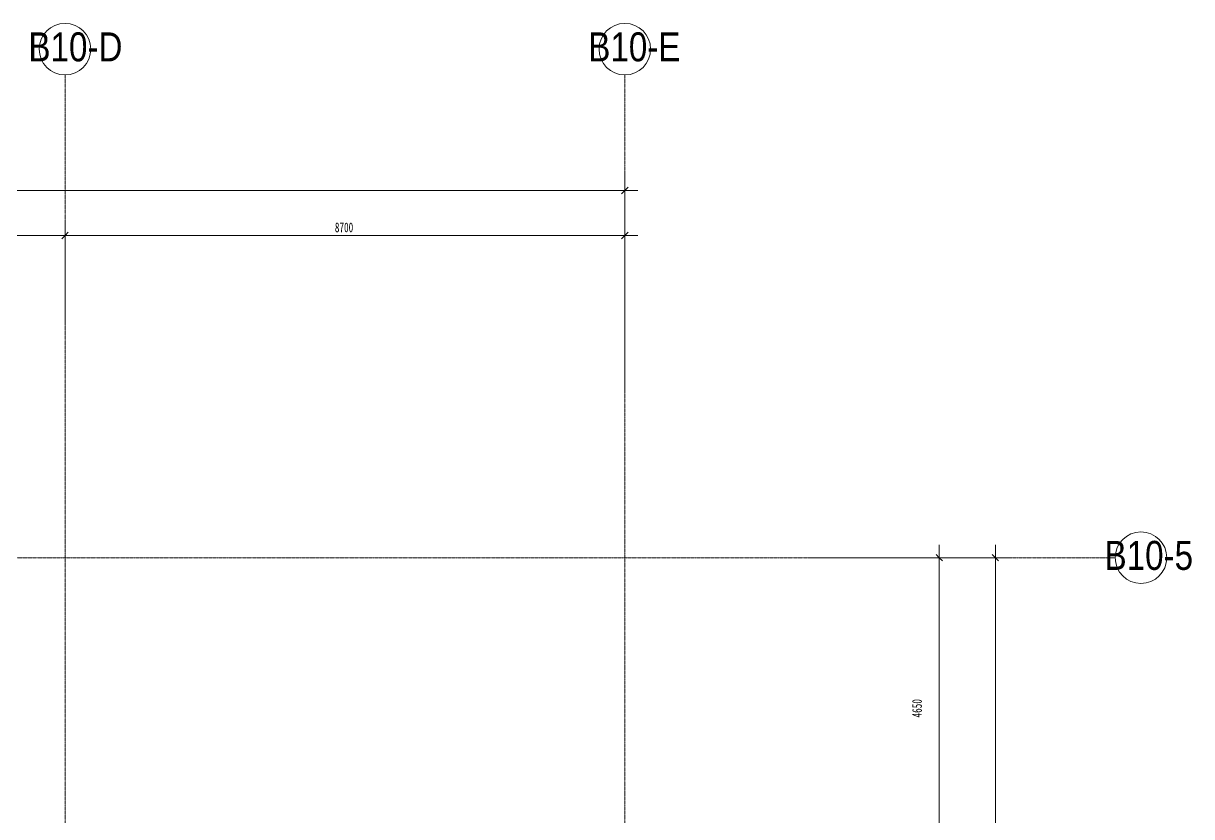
# Model space of a CAD drawing. Header units: millimetres. Extents: x 147619 to 200208, y -27981 to 8299.
# Drawn here: x 182053 to 200208, y -4022 to 8299 of the extents above; entities that cross this region are included whole.
import ezdxf

# ---------------------------------------------------------------- set-up
doc = ezdxf.new("R2010")
doc.units = ezdxf.units.MM
doc.linetypes.add('轴网线', pattern=[22.24, 12.7, -3.18, 3.18, -3.18])
doc.layers.add('0-1', color=7, linetype='Continuous', lineweight=5)
doc.layers.add('A-ANNO-DIMS-100', color=7, linetype='Continuous', lineweight=5)
for name, color, linetype, lineweight, true_color in [('0-2', 7, 'Continuous', 5, 0x515151), ('A-ANNO-DIMS-1', 7, 'Continuous', 5, 0x5151ff), ('S-GRID-1', 7, '轴网线', 5, 0x5151ff), ('S-GRID-IDEN-1', 7, 'Continuous', 5, 0x515151), ('S-GRID-IDEN-2', 7, 'Continuous', 5, 0x5151ff)]:
    doc.layers.add(name, color=color, linetype=linetype, lineweight=lineweight, true_color=true_color)
doc.styles.add('TJ_FangSong_Narrow', font='', dxfattribs={"height": 450})
doc.styles.add('仿宋_1', font='', dxfattribs={"width": 0.7, "height": 150})
doc.styles.get('TJ_FangSong_Narrow').set_extended_font_data('TJ_FangSong_Narrow')
doc.styles.get('仿宋_1').set_extended_font_data('FangSong')
doc.dimstyles.new('对角线_-_1_5mm_仿宋', dxfattribs={"dimscale": 304.8, "dimtxt": 193.128667, "dimasz": 0.328084, "dimexe": 0.82021, "dimexo": 0.0625, "dimgap": 0.065617, "dimtad": 1, "dimdec": 0, "dimdsep": 46, "dimtxsty": '仿宋_1', "dimblk1": 'OBLIQUE', "dimblk2": 'OBLIQUE', "dimsah": 1, "dimcen": 0.09, "dimdle": 0.656168, "dimazin": 0, "dimtfac": 1, "dimtdec": 4, "dimtix": 1, "dimtmove": 2, "dimatfit": 3, "dimfxl": 2.624672, "dimfxlon": 1, "dimtvp": 1, "dimtolj": 1, "dimtzin": 0, "dimarcsym": 2})
doc.dimstyles.new('对角线_-_1_5mm_仿宋_1', dxfattribs={"dimscale": 304.8, "dimtxt": 193.128667, "dimasz": 0.328084, "dimexe": 0.82021, "dimexo": 0.0625, "dimgap": 0.065617, "dimtad": 1, "dimdec": 0, "dimdsep": 46, "dimtxsty": '仿宋_1', "dimblk1": 'OBLIQUE', "dimblk2": 'OBLIQUE', "dimsah": 1, "dimcen": 0.09, "dimdle": 0.656168, "dimazin": 0, "dimtfac": 1, "dimtdec": 4, "dimtix": 1, "dimtmove": 0, "dimatfit": 3, "dimfxl": 2.624672, "dimfxlon": 1, "dimtvp": 1, "dimtolj": 1, "dimtzin": 0, "dimarcsym": 2})

# ---------------------------------------------------------------- blocks, each defined once
blk = doc.blocks.new('DIMBLOCK4-10-003 三层空调通风平面图')
at = {"layer": 'A-ANNO-DIMS-100', "color": 173, "true_color": 0x5151ff, "transparency": 16777216}
for p, q in [((196286, -4650), (196286, 200)), ((196286, 0), (196236, 50)), ((195486, 0), (196536, 0)), ((196286, 0), (195486, 0)), ((196286, 0), (196336, -50)), ((195486, -4650), (196536, -4650)), ((196286, -4650), (195486, -4650)), ((196286, -4650), (196236, -4600)), ((196286, -4650), (196336, -4700))]:
    blk.add_line(p, q, dxfattribs=at)
at = {"layer": 'A-ANNO-DIMS-100', "color": 0, "transparency": 16777216, "insert": (195865, -2482), "char_height": 150, "width": 377.27, "attachment_point": 1, "rotation": 90, "line_spacing_factor": 0.898273, "style": '仿宋_1'}
blk.add_mtext('4650', dxfattribs=at)
blk = doc.blocks.new('_Oblique')
at = {"color": 0, "linetype": 'ByBlock', "lineweight": -2}
blk.add_line((-0.5, -0.5), (0.5, 0.5), dxfattribs=at)
blk = doc.blocks.new('DIMBLOCK9-10-003 三层空调通风平面图')
at = {"layer": 'A-ANNO-DIMS-100', "color": 173, "true_color": 0x5151ff, "transparency": 16777216}
for p, q in [((197159, -20100), (197159, 200)), ((197159, 0), (197109, 50)), ((194300, 0), (197409, 0)), ((197159, 0), (194300, 0)), ((197159, 0), (197209, -50)), ((194300, -19900), (197409, -19900)), ((197159, -19900), (194300, -19900)), ((197159, -19900), (197109, -19850)), ((197159, -19900), (197209, -19950))]:
    blk.add_line(p, q, dxfattribs=at)
at = {"layer": 'A-ANNO-DIMS-100', "color": 0, "transparency": 16777216, "insert": (196846, -10146), "char_height": 150, "width": 471.59, "attachment_point": 1, "rotation": 90, "line_spacing_factor": 0.898273, "style": '仿宋_1'}
blk.add_mtext('19900', dxfattribs=at)
blk = doc.blocks.new('DIMBLOCK11-10-003 三层空调通风平面图')
at = {"layer": 'A-ANNO-DIMS-100', "color": 173, "true_color": 0x5151ff, "transparency": 16777216}
for p, q in [((156600, 6504), (156600, 5454)), ((156600, 5704), (156600, 6504)), ((191400, 2583), (191400, 5954)), ((156400, 5704), (191600, 5704)), ((156600, 5704), (156550, 5654)), ((156600, 5704), (156650, 5754)), ((191400, 5704), (191350, 5654)), ((191400, 5704), (191450, 5754)), ((191400, 5704), (191400, 2583))]:
    blk.add_line(p, q, dxfattribs=at)
at = {"layer": 'A-ANNO-DIMS-100', "color": 0, "transparency": 16777216, "insert": (173804, 5906), "char_height": 150, "width": 471.59, "attachment_point": 1, "line_spacing_factor": 0.898273, "style": '仿宋_1'}
blk.add_mtext('34800', dxfattribs=at)
blk = doc.blocks.new('DIMBLOCK19-10-003 三层空调通风平面图')
at = {"layer": 'A-ANNO-DIMS-100', "color": 173, "true_color": 0x5151ff, "transparency": 16777216}
for p, q in [((174000, 5804), (174000, 4754)), ((174000, 5004), (174000, 5804)), ((182700, 3655), (182700, 5254)), ((174000, 5004), (173950, 4954)), ((174000, 5004), (174050, 5054)), ((174000, 5004), (182700, 5004)), ((182700, 5004), (182650, 4954)), ((182700, 5004), (182750, 5054)), ((182700, 5004), (182700, 3655))]:
    blk.add_line(p, q, dxfattribs=at)
at = {"layer": 'A-ANNO-DIMS-100', "color": 0, "transparency": 16777216, "insert": (178193, 5206), "char_height": 150, "width": 377.27, "attachment_point": 1, "line_spacing_factor": 0.898273, "style": '仿宋_1'}
blk.add_mtext('8700', dxfattribs=at)
blk = doc.blocks.new('DIMBLOCK20-10-003 三层空调通风平面图')
at = {"layer": 'A-ANNO-DIMS-100', "color": 173, "true_color": 0x5151ff, "transparency": 16777216}
for p, q in [((191400, 5804), (191400, 4754)), ((191400, 5004), (191400, 5804)), ((182700, 3655), (182700, 5254)), ((182700, 5004), (182650, 4954)), ((182700, 5004), (182750, 5054)), ((182700, 5004), (191600, 5004)), ((182700, 5004), (182700, 3655)), ((191400, 5004), (191350, 4954)), ((191400, 5004), (191450, 5054))]:
    blk.add_line(p, q, dxfattribs=at)
at = {"layer": 'A-ANNO-DIMS-100', "color": 0, "transparency": 16777216, "insert": (186893, 5206), "char_height": 150, "width": 377.27, "attachment_point": 1, "line_spacing_factor": 0.898273, "style": '仿宋_1'}
blk.add_mtext('8700', dxfattribs=at)
blk = doc.blocks.new('轴网 - R4_0-512320-10-003 三层空调通风平面图')
at = {"layer": 'S-GRID-IDEN-2'}
blk.add_circle((0, 0), 4, dxfattribs=at)
blk = doc.blocks.new('YXQH_AR_B9-20_rvt-1-10-003 三层空调通风平面图')
at = {"layer": 'S-GRID-1'}
for p, q in [((182700, 7499.5), (182700, -27181.2)), ((191400, 7499.5), (191400, -27181.2)), ((199020.5, 0), (148552.6, 0))]:
    blk.add_line(p, q, dxfattribs=at)
at = {"layer": '0-2', "xscale": 99.99999999999993, "yscale": 99.99999999999993, "zscale": 99.99999999999993}
for p, rotation in [((182700, 7899.5), 180), ((191400, 7899.5), 180), ((199420.5, 0), 89.99999999999984)]:
    blk.add_blockref('轴网 - R4_0-512320-10-003 三层空调通风平面图', p, dxfattribs=dict(at, rotation=rotation))
at = {"layer": 'S-GRID-IDEN-1', "char_height": 450, "attachment_point": 1, "style": 'TJ_FangSong_Narrow'}
for s, insert, width in [('B10-D', (182131.7, 8160), 1370.886), ('B10-E', (190831.7, 8160), 1370.886), ('B10-5', (198854.2, 260.6), 1362.869)]:
    blk.add_mtext(s, dxfattribs=dict(at, insert=insert, width=width))
at = {"layer": 'A-ANNO-DIMS-1'}
for base, p1, p2, override, picture, middle in [((191400, 5704.1), (156600, 6504.1), (191400, 2583.4), {"dimpost": '<>', "dimfxl": 35020.16781}, 'DIMBLOCK11-10-003 三层空调通风平面图', (174000, 5800)), ((182700, 5004.1), (174000, 5804.1), (182700, 3655.2), {"dimpost": '<>', "dimfxl": 8961.458184}, 'DIMBLOCK19-10-003 三层空调通风平面图', (178350, 5100)), ((191400, 5004.1), (182700, 3655.2), (191400, 5804.1), {"dimpost": '<>', "dimfxl": 8961.458184}, 'DIMBLOCK20-10-003 三层空调通风平面图', (187050, 5100))]:
    dim = blk.add_linear_dim(base=base, p1=p1, p2=p2, dimstyle='对角线_-_1_5mm_仿宋_1', override=override, dxfattribs=at)
    dim.commit()
    dim.dimension.update_dxf_attribs({"geometry": picture, "text_midpoint": middle})
for base, p1, p2, override, picture, middle in [((197159.2, 0), (194300.3, -19900), (194300.3, 0), {"dimpost": '<>', "dimfxl": 19900}, 'DIMBLOCK9-10-003 三层空调通风平面图', (196945.8, -9910.7)), ((196286.4, 0), (195486.4, -4650), (195486.4, 0), {"dimpost": '<>', "dimfxl": 4650}, 'DIMBLOCK4-10-003 三层空调通风平面图', (195964.5, -2293.6))]:
    dim = blk.add_linear_dim(base=base, p1=p1, p2=p2, angle=90, dimstyle='对角线_-_1_5mm_仿宋', override=override, dxfattribs=at)
    dim.commit()
    dim.dimension.update_dxf_attribs({"geometry": picture, "text_midpoint": middle, "dimtype": 160, "text_rotation": 90})

msp = doc.modelspace()

# ---------------------------------------------------------------- block references
at = {"layer": '0-1'}
msp.add_blockref('YXQH_AR_B9-20_rvt-1-10-003 三层空调通风平面图', (0, 0), dxfattribs=at)

doc.saveas('drawing.dxf')
